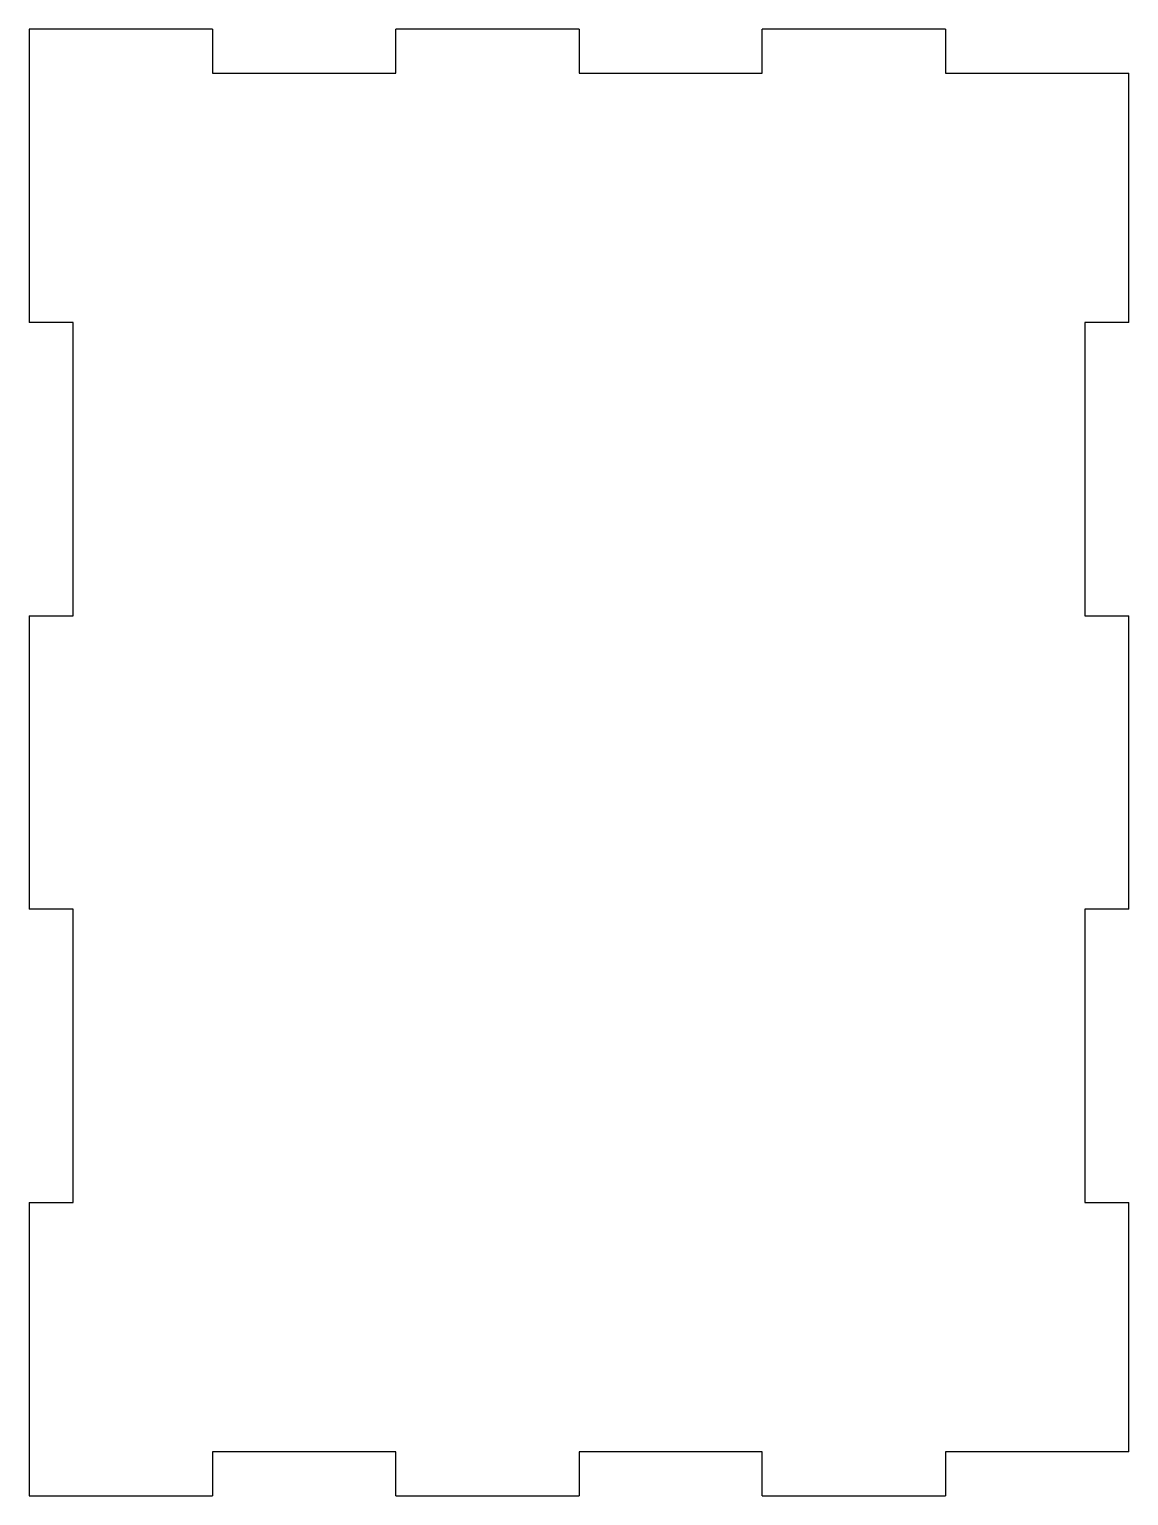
# Model space of a CAD drawing. Header units: millimetres. Extents: x 0 to 150, y 0 to 200.
import ezdxf

# ---------------------------------------------------------------- set-up
doc = ezdxf.new("R2010")
doc.units = ezdxf.units.MM

msp = doc.modelspace()

# ---------------------------------------------------------------- linework, layer by layer
at = {"color": 7, "linetype": 'Continuous', "lineweight": 25}
for p, q in [((25, 200), (0, 200)), ((0, 200), (0, 160)), ((25, 200), (25, 194)), ((75, 200), (50, 200)), ((50, 194), (50, 200)), ((75, 200), (75, 194)), ((125, 200), (100, 200)), ((100, 194), (100, 200)), ((125, 200), (125, 194)), ((25, 194), (50, 194)), ((75, 194), (100, 194)), ((125, 194), (150, 194)), ((150, 160), (150, 194)), ((6, 160), (0, 160)), ((6, 120), (6, 160)), ((144, 160), (144, 120)), ((150, 160), (144, 160)), ((0, 120), (6, 120)), ((0, 120), (0, 80)), ((144, 120), (150, 120)), ((150, 80), (150, 120)), ((6, 80), (0, 80)), ((6, 40), (6, 80)), ((150, 80), (144, 80)), ((144, 80), (144, 40)), ((0, 40), (6, 40)), ((0, 40), (0, 0)), ((144, 40), (150, 40)), ((150, 6), (150, 40)), ((25, 6), (25, 0)), ((50, 6), (25, 6)), ((50, 0), (50, 6)), ((75, 6), (75, 0)), ((100, 6), (75, 6)), ((100, 0), (100, 6)), ((125, 6), (125, 0)), ((150, 6), (125, 6)), ((0, 0), (25, 0)), ((50, 0), (75, 0)), ((100, 0), (125, 0))]:
    msp.add_line(p, q, dxfattribs=at)

doc.saveas('drawing.dxf')
